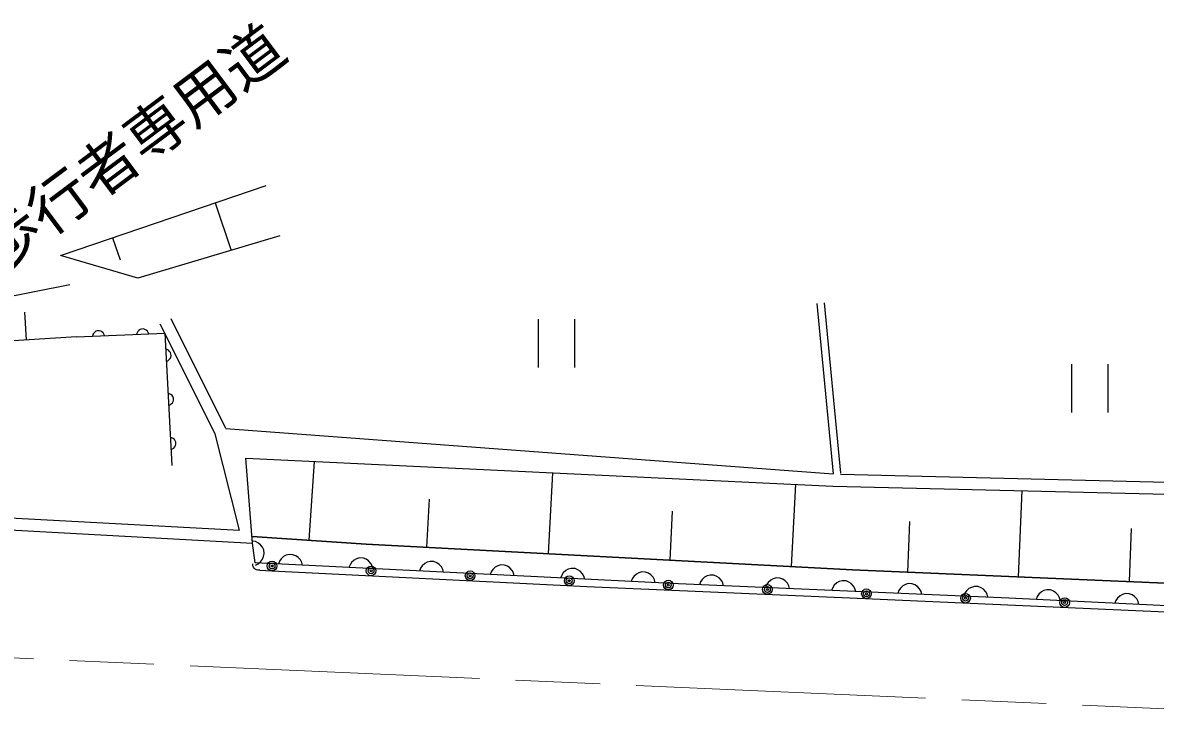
# Model space of a CAD drawing. Units: millimetres, scale not verified. Extents: x 40000 to 680000, y 20000 to 380000.
# Drawn here: x 102136 to 149062, y 282746 to 311983 of the extents above; entities that cross this region are included whole.
import ezdxf
from ezdxf.enums import TextEntityAlignment as Align

# ---------------------------------------------------------------- set-up
doc = ezdxf.new("R2010")
doc.units = ezdxf.units.MM
doc.header["$LTSCALE"] = 1000
doc.linetypes.add('CHAIN', pattern=[18.5, 12, -1.5, 3.5, -1.5])
doc.layers.add('M-BGD', color=7, linetype='Continuous', lineweight=25)
doc.layers.add('M-BMK', color=2, linetype='CHAIN', lineweight=13)
doc.layers.add('M-BMK-HTXT', color=7, linetype='Continuous')
doc.styles.add('ＭＳ ゴシック', font='')
doc.styles.get('ＭＳ ゴシック').set_extended_font_data('MS Gothic')

msp = doc.modelspace()

# ---------------------------------------------------------------- linework, layer by layer
at = {"layer": 'M-BGD'}
for p, q in [((103741, 302353), (112229, 305232)), ((110107, 304512), (110773, 302550)), ((112795, 303157), (106913, 301392)), ((105863, 303072), (106172, 302162)), ((106913, 301392), (103707, 302335)), ((100517, 300425), (104086, 301130)), ((135042, 300346), (135715, 293285)), ((135340, 300375), (136014, 293313)), ((102301, 298836), (102225, 299986)), ((110111, 294944), (107836, 299494)), ((110558, 295167), (108283, 299718)), ((123494, 299696), (123494, 297697)), ((125014, 297696), (125014, 299696)), ((104361, 298973), (100242, 298699)), ((104361, 298973), (108024, 299118)), ((105044, 299060), (105027, 298999)), ((105072, 299111), (105044, 299060)), ((105120, 299163), (105072, 299111)), ((105169, 299195), (105120, 299163)), ((105228, 299217), (105169, 299195)), ((105308, 299221), (105228, 299217)), ((105369, 299203), (105308, 299221)), ((105420, 299175), (105369, 299203)), ((105472, 299127), (105420, 299175)), ((105504, 299078), (105472, 299127)), ((105526, 299019), (105504, 299078)), ((106876, 299132), (106859, 299072)), ((106904, 299183), (106876, 299132)), ((106952, 299235), (106904, 299183)), ((107001, 299267), (106952, 299235)), ((107060, 299290), (107001, 299267)), ((107140, 299293), (107060, 299290)), ((107201, 299275), (107140, 299293)), ((107252, 299247), (107201, 299275)), ((107304, 299199), (107252, 299247)), ((107336, 299150), (107304, 299199)), ((107358, 299091), (107336, 299150)), ((108024, 299118), (108322, 293638)), ((108121, 298437), (108060, 298454)), ((108173, 298410), (108121, 298437)), ((108146, 297978), (108195, 298011)), ((108226, 298363), (108173, 298410)), ((108195, 298011), (108242, 298063)), ((108258, 298314), (108226, 298363)), ((108242, 298063), (108269, 298115)), ((108282, 298256), (108258, 298314)), ((108269, 298115), (108286, 298176)), ((108286, 298176), (108282, 298256)), ((108088, 297955), (108146, 297978)), ((145585, 297834), (145584, 295834)), ((147104, 295834), (147105, 297834)), ((108221, 296610), (108160, 296627)), ((108272, 296583), (108221, 296610)), ((108325, 296536), (108272, 296583)), ((108187, 296128), (108246, 296151)), ((108246, 296151), (108294, 296184)), ((108294, 296184), (108341, 296236)), ((108357, 296488), (108325, 296536)), ((108341, 296236), (108368, 296288)), ((108381, 296429), (108357, 296488)), ((108368, 296288), (108385, 296349)), ((108385, 296349), (108381, 296429)), ((110558, 295167), (135715, 293285)), ((108320, 294784), (108259, 294801)), ((108371, 294757), (108320, 294784)), ((108424, 294709), (108371, 294757)), ((108457, 294661), (108424, 294709)), ((111122, 290951), (110111, 294944)), ((108286, 294301), (108345, 294325)), ((108345, 294325), (108393, 294357)), ((108393, 294357), (108440, 294410)), ((108440, 294410), (108467, 294461)), ((108480, 294602), (108457, 294661)), ((108467, 294461), (108484, 294522)), ((108484, 294522), (108480, 294602)), ((111389, 293936), (135698, 292785)), ((111665, 290421), (111389, 293936)), ((111389, 293936), (135698, 292785)), ((114004, 290537), (114221, 293802)), ((123920, 289982), (124097, 293334)), ((133994, 289451), (134173, 292857)), ((136013, 293277), (153862, 292846)), ((135698, 292785), (153853, 292347)), ((135698, 292785), (153853, 292347)), ((143397, 289023), (143550, 292595)), ((91868, 291989), (111122, 290951)), ((118883, 290248), (118988, 292243)), ((91841, 291490), (111665, 290421)), ((128957, 289717), (129064, 291744)), ((138807, 289220), (138897, 291312)), ((147986, 288827), (148080, 291021)), ((111665, 290421), (111643, 290694)), ((111643, 290694), (116365, 290381)), ((116365, 290381), (111643, 290694)), ((111778, 290481), (111654, 290505)), ((111885, 290434), (111778, 290481)), ((111772, 289597), (111665, 290421)), ((111997, 290348), (111885, 290434)), ((112069, 290256), (111997, 290348)), ((112124, 290142), (112069, 290256)), ((112145, 289984), (112124, 290142)), ((116365, 290381), (136512, 289319)), ((136512, 289319), (116365, 290381)), ((111670, 289531), (111672, 289561)), ((129306, 288731), (111772, 289597)), ((111783, 289513), (111896, 289568)), ((111896, 289568), (111988, 289641)), ((111988, 289641), (112074, 289753)), ((112074, 289753), (112121, 289859)), ((112121, 289859), (112145, 289984)), ((112779, 289667), (112734, 289549)), ((112844, 289764), (112779, 289667)), ((112949, 289859), (112844, 289764)), ((113052, 289914), (112949, 289859)), ((113174, 289948), (113052, 289914)), ((113334, 289940), (113174, 289948)), ((113451, 289894), (113334, 289940)), ((113548, 289829), (113451, 289894)), ((113643, 289725), (113548, 289829)), ((113698, 289622), (113643, 289725)), ((113732, 289500), (113698, 289622)), ((115767, 289620), (115702, 289523)), ((115871, 289715), (115767, 289620)), ((115974, 289770), (115871, 289715)), ((116096, 289804), (115974, 289770)), ((116256, 289796), (116096, 289804)), ((116374, 289750), (116256, 289796)), ((116471, 289685), (116374, 289750)), ((116566, 289580), (116471, 289685)), ((116621, 289478), (116566, 289580)), ((118794, 289571), (118689, 289476)), ((118897, 289626), (118794, 289571)), ((119018, 289660), (118897, 289626)), ((119178, 289652), (119018, 289660)), ((119296, 289606), (119178, 289652)), ((119393, 289541), (119296, 289606)), ((119488, 289436), (119393, 289541)), ((111678, 289481), (111670, 289531)), ((111705, 289419), (111678, 289481)), ((111733, 289378), (111705, 289419)), ((111771, 289346), (111733, 289378)), ((111830, 289313), (111771, 289346)), ((111879, 289301), (111830, 289313)), ((111959, 289297), (111879, 289301)), ((111959, 289297), (112458, 289272)), ((112458, 289272), (125505, 288629)), ((115702, 289523), (115656, 289405)), ((116655, 289356), (116621, 289478)), ((118624, 289379), (118578, 289261)), ((118689, 289476), (118624, 289379)), ((119543, 289333), (119488, 289436)), ((119577, 289211), (119543, 289333)), ((121547, 289234), (121501, 289117)), ((121611, 289331), (121547, 289234)), ((121716, 289426), (121611, 289331)), ((121819, 289481), (121716, 289426)), ((121941, 289515), (121819, 289481)), ((122101, 289507), (121941, 289515)), ((122218, 289462), (122101, 289507)), ((122315, 289397), (122218, 289462)), ((122410, 289292), (122315, 289397)), ((122465, 289189), (122410, 289292)), ((122499, 289067), (122465, 289189)), ((124469, 289090), (124423, 288972)), ((124534, 289187), (124469, 289090)), ((124639, 289282), (124534, 289187)), ((124741, 289337), (124639, 289282)), ((124863, 289371), (124741, 289337)), ((125023, 289363), (124863, 289371)), ((125141, 289317), (125023, 289363)), ((125238, 289252), (125141, 289317)), ((125333, 289148), (125238, 289252)), ((125388, 289045), (125333, 289148)), ((127561, 289138), (127456, 289043)), ((127664, 289193), (127561, 289138)), ((127786, 289227), (127664, 289193)), ((127945, 289219), (127786, 289227)), ((128063, 289173), (127945, 289219)), ((128160, 289108), (128063, 289173)), ((128255, 289003), (128160, 289108)), ((130613, 289095), (130491, 289060)), ((130773, 289088), (130613, 289095)), ((130891, 289043), (130773, 289088)), ((136512, 289319), (150281, 288728)), ((150281, 288728), (136512, 289319)), ((125422, 288923), (125388, 289045)), ((125505, 288629), (136718, 288138)), ((127391, 288946), (127345, 288828)), ((127456, 289043), (127391, 288946)), ((128310, 288901), (128255, 289003)), ((128344, 288779), (128310, 288901)), ((142996, 288141), (129306, 288731)), ((130221, 288812), (130175, 288694)), ((130285, 288909), (130221, 288812)), ((130389, 289005), (130285, 288909)), ((130491, 289060), (130389, 289005)), ((130988, 288979), (130891, 289043)), ((131084, 288875), (130988, 288979)), ((131140, 288772), (131084, 288875)), ((131174, 288651), (131140, 288772)), ((132958, 288694), (132913, 288576)), ((133023, 288791), (132958, 288694)), ((133127, 288887), (133023, 288791)), ((133229, 288942), (133127, 288887)), ((133351, 288977), (133229, 288942)), ((133511, 288970), (133351, 288977)), ((133629, 288925), (133511, 288970)), ((133726, 288861), (133629, 288925)), ((133822, 288757), (133726, 288861)), ((133878, 288654), (133822, 288757)), ((133912, 288533), (133878, 288654)), ((135761, 288673), (135696, 288576)), ((135865, 288769), (135761, 288673)), ((135967, 288824), (135865, 288769)), ((136089, 288859), (135967, 288824)), ((136249, 288852), (136089, 288859)), ((136367, 288807), (136249, 288852)), ((136464, 288743), (136367, 288807)), ((136560, 288639), (136464, 288743)), ((136616, 288536), (136560, 288639)), ((138603, 288651), (138499, 288555)), ((138705, 288706), (138603, 288651)), ((138827, 288741), (138705, 288706)), ((138987, 288734), (138827, 288741)), ((139105, 288689), (138987, 288734)), ((139202, 288625), (139105, 288689)), ((139298, 288521), (139202, 288625)), ((141565, 288623), (141443, 288588)), ((141725, 288616), (141565, 288623)), ((141843, 288571), (141725, 288616)), ((135696, 288576), (135651, 288458)), ((136650, 288415), (136616, 288536)), ((136718, 288138), (156038, 287280)), ((138434, 288458), (138389, 288340)), ((138499, 288555), (138434, 288458)), ((139354, 288418), (139298, 288521)), ((139388, 288296), (139354, 288418)), ((141172, 288340), (141127, 288222)), ((141237, 288437), (141172, 288340)), ((141341, 288533), (141237, 288437)), ((141443, 288588), (141341, 288533)), ((141940, 288507), (141843, 288571)), ((142036, 288403), (141940, 288507)), ((142092, 288300), (142036, 288403)), ((142126, 288178), (142092, 288300)), ((156030, 287511), (142996, 288141)), ((144171, 288204), (144126, 288086)), ((144236, 288301), (144171, 288204)), ((144341, 288396), (144236, 288301)), ((144444, 288451), (144341, 288396)), ((144565, 288486), (144444, 288451)), ((144725, 288478), (144565, 288486)), ((144843, 288432), (144725, 288478)), ((144940, 288367), (144843, 288432)), ((145035, 288263), (144940, 288367)), ((145090, 288160), (145035, 288263)), ((145124, 288038), (145090, 288160)), ((147495, 288144), (147430, 288047)), ((147599, 288239), (147495, 288144)), ((147702, 288294), (147599, 288239)), ((147824, 288328), (147702, 288294)), ((147984, 288320), (147824, 288328)), ((148102, 288275), (147984, 288320)), ((148199, 288210), (148102, 288275)), ((148294, 288105), (148199, 288210)), ((147430, 288047), (147384, 287929)), ((148349, 288003), (148294, 288105)), ((148383, 287881), (148349, 288003))]:
    msp.add_line(p, q, dxfattribs=at)
for centre, radius in [((112468, 289472), 200), ((112468, 289472), 120), ((112468, 289472), 40), ((116572, 289269), 200), ((116572, 289269), 120), ((116572, 289269), 40), ((120676, 289067), 200), ((120676, 289067), 120), ((120676, 289067), 40), ((124780, 288864), 200), ((124780, 288864), 120), ((124780, 288864), 40), ((128884, 288681), 200), ((128884, 288681), 120), ((128884, 288681), 40), ((132989, 288501), 200), ((132989, 288501), 120), ((132989, 288501), 40), ((137094, 288322), 200), ((137094, 288322), 120), ((137094, 288322), 40), ((141199, 288139), 200), ((141199, 288139), 120), ((141199, 288139), 40), ((145304, 287957), 200), ((145304, 287957), 120), ((145304, 287957), 40)]:
    msp.add_circle(centre, radius, dxfattribs=at)
at = {"layer": 'M-BMK'}
msp.add_line((90592, 286158), (167772, 282746), dxfattribs=at)

# ---------------------------------------------------------------- texts
at = {"layer": 'M-BMK-HTXT', "style": 'ＭＳ ゴシック'}
msp.add_text('自転車歩行者専用道', height=1833, rotation=36.792, dxfattribs=at).set_placement((95521, 296667), align=Align.BOTTOM_LEFT)

doc.saveas('drawing.dxf')
